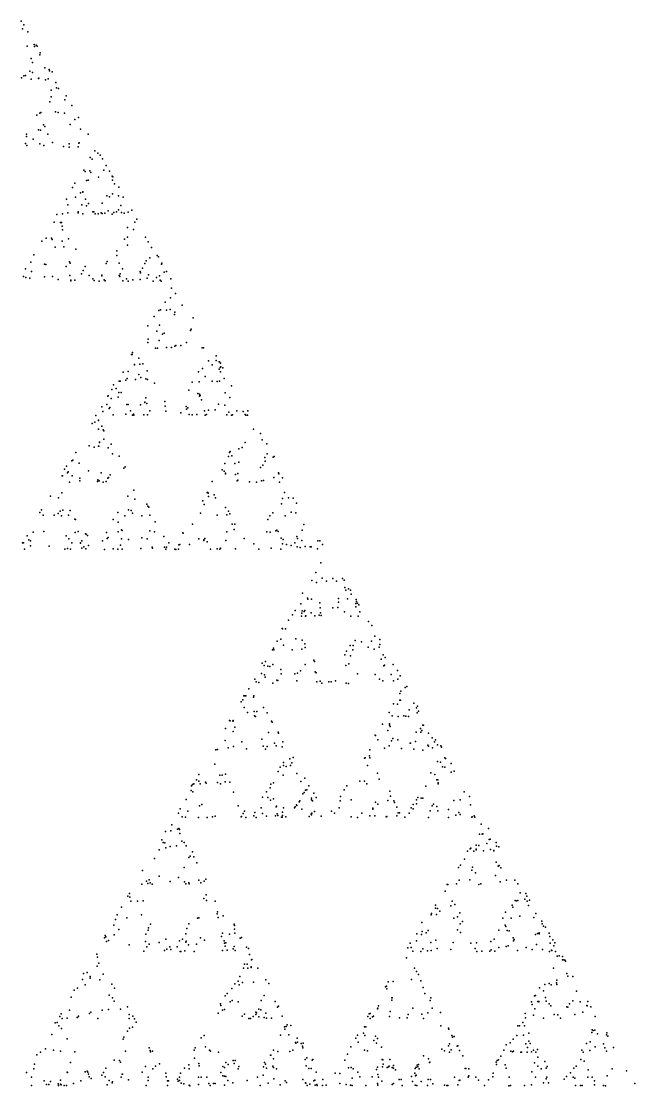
# Model space of a CAD drawing. Header units: millimetres. Extents: x -0.87 to 0.87, y -0.5 to 1.
# Drawn here: x -0.3242 to -0.2169, y -0.125 to 0.061 of the extents above; entities that cross this region are included whole.
import ezdxf

# ---------------------------------------------------------------- set-up
doc = ezdxf.new("R2010")
doc.units = ezdxf.units.MM
doc.header["$PDSIZE"] = 1

msp = doc.modelspace()

# ---------------------------------------------------------------- linework, layer by layer
for p in [(-0.32425, 0.06104), (-0.32403, 0.05974), (-0.32383, 0.06042), (-0.32309, 0.05921), (-0.32324, 0.05669), (-0.32202, 0.05697), (-0.32194, 0.05664), (-0.32165, 0.05688), (-0.32145, 0.0567), (-0.32252, 0.05456), (-0.32102, 0.05519), (-0.32095, 0.05554), (-0.32277, 0.05234), (-0.3223, 0.05384), (-0.3201, 0.05293), (-0.31939, 0.05264), (-0.31934, 0.05237), (-0.31883, 0.05223), (-0.3242, 0.05115), (-0.32382, 0.05153), (-0.32353, 0.05157), (-0.32251, 0.05091), (-0.3223, 0.05209), (-0.32121, 0.05103), (-0.32116, 0.05111), (-0.32001, 0.05079), (-0.31954, 0.05097), (-0.31823, 0.05033), (-0.31901, 0.049), (-0.31806, 0.04942), (-0.31776, 0.04932), (-0.31928, 0.04696), (-0.31903, 0.04786), (-0.3166, 0.04734), (-0.31639, 0.04799), (-0.32103, 0.04497), (-0.32083, 0.04511), (-0.31825, 0.04521), (-0.31779, 0.04511), (-0.31669, 0.04498), (-0.31543, 0.04632), (-0.32154, 0.04463), (-0.32038, 0.04292), (-0.31568, 0.04302), (-0.31488, 0.04387), (-0.31422, 0.04422), (-0.32336, 0.0413), (-0.32125, 0.04209), (-0.32087, 0.04199), (-0.32012, 0.04264), (-0.31962, 0.04132), (-0.31388, 0.04219), (-0.31257, 0.04131), (-0.32353, 0.03971), (-0.32331, 0.0409), (-0.32329, 0.03936), (-0.32219, 0.04046), (-0.32103, 0.03965), (-0.32028, 0.03936), (-0.31876, 0.03983), (-0.31688, 0.03914), (-0.31587, 0.03962), (-0.31432, 0.03909), (-0.31419, 0.03977), (-0.31414, 0.0398), (-0.31585, 0.03907), (-0.31217, 0.03723), (-0.31139, 0.0384), (-0.31084, 0.03799), (-0.31042, 0.03766), (-0.31182, 0.03693), (-0.31006, 0.03701), (-0.3094, 0.03581), (-0.31332, 0.03504), (-0.31306, 0.03478), (-0.31223, 0.0349), (-0.31206, 0.0346), (-0.31073, 0.03378), (-0.3098, 0.03503), (-0.30884, 0.03487), (-0.30836, 0.03396), (-0.30822, 0.03383), (-0.3153, 0.032), (-0.31487, 0.03275), (-0.31281, 0.0332), (-0.31256, 0.0333), (-0.30831, 0.03327), (-0.30796, 0.03266), (-0.30793, 0.03261), (-0.3072, 0.03206), (-0.31635, 0.02997), (-0.31475, 0.03029), (-0.3139, 0.03106), (-0.31348, 0.03121), (-0.31346, 0.03119), (-0.31301, 0.02994), (-0.30928, 0.03053), (-0.30879, 0.03037), (-0.30831, 0.03087), (-0.30722, 0.03056), (-0.30645, 0.03028), (-0.31613, 0.02899), (-0.31365, 0.02898), (-0.31284, 0.02881), (-0.31246, 0.0292), (-0.31011, 0.02927), (-0.30906, 0.02794), (-0.30724, 0.02809), (-0.30686, 0.02882), (-0.30488, 0.02803), (-0.31801, 0.02727), (-0.31701, 0.02738), (-0.31611, 0.02756), (-0.31432, 0.02776), (-0.31431, 0.02754), (-0.31346, 0.02737), (-0.31173, 0.02776), (-0.31156, 0.02773), (-0.3113, 0.02739), (-0.31077, 0.02741), (-0.31027, 0.02754), (-0.31011, 0.02744), (-0.30965, 0.02751), (-0.30834, 0.02736), (-0.30803, 0.02765), (-0.3076, 0.02773), (-0.30674, 0.02761), (-0.30627, 0.02748), (-0.30553, 0.02766), (-0.30401, 0.02644), (-0.31849, 0.02594), (-0.31737, 0.02588), (-0.31722, 0.02589), (-0.31708, 0.02526), (-0.31704, 0.02459), (-0.30567, 0.02501), (-0.30459, 0.02464), (-0.3044, 0.02594), (-0.32067, 0.02261), (-0.31988, 0.02314), (-0.31894, 0.02312), (-0.31886, 0.02291), (-0.31711, 0.02261), (-0.31601, 0.02304), (-0.30618, 0.02299), (-0.30564, 0.02333), (-0.30254, 0.02334), (-0.30207, 0.02247), (-0.3183, 0.02158), (-0.31681, 0.02161), (-0.3147, 0.02123), (-0.30754, 0.02091), (-0.30567, 0.02192), (-0.30148, 0.02151), (-0.3226, 0.01892), (-0.32204, 0.02021), (-0.31582, 0.01899), (-0.31569, 0.01874), (-0.30941, 0.0187), (-0.30922, 0.01906), (-0.30751, 0.02011), (-0.30712, 0.01874), (-0.30266, 0.01873), (-0.30239, 0.01915), (-0.30175, 0.01968), (-0.30048, 0.02009), (-0.30022, 0.01985), (-0.29974, 0.01862), (-0.29968, 0.01876), (-0.32351, 0.01777), (-0.32246, 0.01731), (-0.32019, 0.0186), (-0.31994, 0.01856), (-0.31642, 0.01819), (-0.31373, 0.01691), (-0.31342, 0.01751), (-0.31306, 0.01821), (-0.30696, 0.01691), (-0.30655, 0.01778), (-0.30347, 0.01732), (-0.30342, 0.01709), (-0.30305, 0.01789), (-0.29924, 0.01719), (-0.29884, 0.0173), (-0.32387, 0.01641), (-0.32345, 0.01624), (-0.32277, 0.01614), (-0.32018, 0.01636), (-0.31878, 0.01641), (-0.31781, 0.01592), (-0.31574, 0.01659), (-0.31559, 0.01567), (-0.31557, 0.01577), (-0.31489, 0.01582), (-0.31235, 0.01661), (-0.31174, 0.01601), (-0.31152, 0.01575), (-0.31063, 0.01563), (-0.31016, 0.01669), (-0.31013, 0.01655), (-0.30972, 0.01586), (-0.30958, 0.0157), (-0.30715, 0.01661), (-0.30703, 0.01641), (-0.30651, 0.01568), (-0.30582, 0.01601), (-0.30556, 0.01565), (-0.30475, 0.01585), (-0.30343, 0.01593), (-0.30225, 0.01615), (-0.30197, 0.01672), (-0.3012, 0.01563), (-0.30061, 0.01625), (-0.30009, 0.01655), (-0.29995, 0.01581), (-0.2998, 0.01564), (-0.29811, 0.01601), (-0.29797, 0.01442), (-0.29725, 0.01347), (-0.29907, 0.01197), (-0.29814, 0.01272), (-0.29613, 0.01144), (-0.30099, 0.00943), (-0.30016, 0.01052), (-0.29988, 0.0106), (-0.29883, 0.01053), (-0.29821, 0.01065), (-0.29744, 0.00981), (-0.2974, 0.01023), (-0.30209, 0.00783), (-0.30005, 0.00793), (-0.29419, 0.00922), (-0.30052, 0.00688), (-0.29954, 0.00633), (-0.29923, 0.00652), (-0.29462, 0.00702), (-0.29455, 0.00724), (-0.30209, 0.0049), (-0.30208, 0.00547), (-0.30079, 0.00391), (-0.30041, 0.00392), (-0.30015, 0.00523), (-0.29887, 0.004), (-0.29798, 0.004), (-0.29736, 0.00428), (-0.29721, 0.00438), (-0.29635, 0.0044), (-0.29536, 0.00492), (-0.2926, 0.00395), (-0.29237, 0.00395), (-0.30497, 0.00282), (-0.30486, 0.00282), (-0.30479, 0.00317), (-0.30369, 0.00217), (-0.29018, 0.00259), (-0.30442, 0.00103), (-0.30442, 0.00098), (-0.3035, 0.00113), (-0.303, 0.00116), (-0.29257, 0.00033), (-0.29148, 0.00172), (-0.29084, 0.00098), (-0.29016, 0.00175), (-0.28965, 0.00026), (-0.28962, 0.00154), (-0.28957, 0.00154), (-0.28947, 0.00055), (-0.28941, 0.00127), (-0.28936, 0.00063), (-0.28901, 0.00045), (-0.30711, -0.00186), (-0.30645, -0.0003), (-0.30597, -0.00166), (-0.30572, -0.00139), (-0.30554, -0.00019), (-0.30424, -0.00156), (-0.3037, -0.00072), (-0.30334, -0.00122), (-0.30247, -0.00144), (-0.30223, -0.00003), (-0.30219, -0.00154), (-0.29325, -0.00021), (-0.2921, -0.00105), (-0.28939, -0.00022), (-0.28873, -0.00137), (-0.30838, -0.00332), (-0.30813, -0.00247), (-0.30767, -0.00314), (-0.30695, -0.00187), (-0.30096, -0.00221), (-0.29492, -0.00341), (-0.29437, -0.00205), (-0.29314, -0.00195), (-0.29085, -0.00186), (-0.28999, -0.00194), (-0.2896, -0.00188), (-0.2875, -0.00268), (-0.30909, -0.00447), (-0.30906, -0.00443), (-0.30853, -0.00488), (-0.30728, -0.00464), (-0.3072, -0.00386), (-0.30676, -0.00385), (-0.30265, -0.0055), (-0.30248, -0.00479), (-0.29914, -0.00542), (-0.29337, -0.00401), (-0.2931, -0.00414), (-0.2931, -0.00445), (-0.29299, -0.00425), (-0.29296, -0.00439), (-0.29275, -0.00512), (-0.28857, -0.00391), (-0.28778, -0.00469), (-0.31013, -0.00634), (-0.30999, -0.00715), (-0.30929, -0.00592), (-0.30885, -0.00664), (-0.30876, -0.00648), (-0.30579, -0.00591), (-0.30555, -0.00593), (-0.30513, -0.00703), (-0.30339, -0.00597), (-0.30262, -0.0056), (-0.30229, -0.00574), (-0.30178, -0.00706), (-0.29905, -0.00625), (-0.29896, -0.00709), (-0.29636, -0.00739), (-0.2954, -0.00631), (-0.29534, -0.00678), (-0.2951, -0.00653), (-0.29217, -0.00703), (-0.29148, -0.0069), (-0.29033, -0.00687), (-0.28977, -0.00588), (-0.28865, -0.00606), (-0.28793, -0.00726), (-0.28656, -0.00702), (-0.28542, -0.00717), (-0.28462, -0.00703), (-0.31184, -0.00924), (-0.31141, -0.009), (-0.3112, -0.00786), (-0.31075, -0.00865), (-0.31072, -0.00872), (-0.30819, -0.00777), (-0.30597, -0.0076), (-0.30478, -0.00781), (-0.3046, -0.0076), (-0.30453, -0.0078), (-0.30282, -0.00776), (-0.30218, -0.00776), (-0.29486, -0.00767), (-0.29437, -0.00774), (-0.29354, -0.0077), (-0.29207, -0.0078), (-0.29187, -0.00769), (-0.2883, -0.00772), (-0.28748, -0.00781), (-0.28729, -0.00774), (-0.2851, -0.00771), (-0.28498, -0.00778), (-0.28467, -0.00781), (-0.31072, -0.01023), (-0.31014, -0.00973), (-0.30993, -0.01034), (-0.30982, -0.01051), (-0.28365, -0.01027), (-0.2824, -0.01098), (-0.31055, -0.0125), (-0.31055, -0.01257), (-0.30979, -0.01201), (-0.30854, -0.01289), (-0.28509, -0.01257), (-0.28212, -0.01211), (-0.2813, -0.01279), (-0.3147, -0.01431), (-0.31237, -0.01316), (-0.31149, -0.01341), (-0.31073, -0.01321), (-0.31071, -0.0132), (-0.30902, -0.01352), (-0.30831, -0.01453), (-0.28783, -0.01435), (-0.28771, -0.01415), (-0.2862, -0.01367), (-0.28562, -0.01346), (-0.28123, -0.01454), (-0.31635, -0.0167), (-0.31542, -0.01581), (-0.31521, -0.01564), (-0.31414, -0.01619), (-0.30712, -0.01495), (-0.28864, -0.01623), (-0.28802, -0.01505), (-0.28741, -0.01492), (-0.28691, -0.01625), (-0.28622, -0.016), (-0.282, -0.01653), (-0.28164, -0.01521), (-0.2816, -0.01582), (-0.28016, -0.01514), (-0.28002, -0.01501), (-0.31709, -0.01838), (-0.31706, -0.01841), (-0.31667, -0.01724), (-0.31619, -0.01788), (-0.31602, -0.01768), (-0.31535, -0.01843), (-0.31248, -0.01751), (-0.31026, -0.01788), (-0.30869, -0.01825), (-0.30633, -0.01709), (-0.30606, -0.01681), (-0.2891, -0.01733), (-0.28873, -0.01758), (-0.28853, -0.01795), (-0.28852, -0.01803), (-0.28676, -0.01818), (-0.28636, -0.01802), (-0.28242, -0.01697), (-0.27928, -0.01785), (-0.27918, -0.01806), (-0.31581, -0.01951), (-0.314, -0.01879), (-0.31398, -0.01925), (-0.31093, -0.01941), (-0.31086, -0.01909), (-0.31065, -0.01928), (-0.3099, -0.01952), (-0.3094, -0.01941), (-0.30911, -0.01883), (-0.30898, -0.0187), (-0.29085, -0.0194), (-0.28646, -0.01925), (-0.28635, -0.01914), (-0.28431, -0.01943), (-0.28309, -0.0195), (-0.28223, -0.0193), (-0.28187, -0.01923), (-0.28009, -0.01869), (-0.2791, -0.01953), (-0.27853, -0.01876), (-0.31914, -0.02194), (-0.31775, -0.02222), (-0.31713, -0.02135), (-0.30562, -0.02193), (-0.30455, -0.0209), (-0.29171, -0.0213), (-0.2916, -0.02133), (-0.29158, -0.02143), (-0.29152, -0.02202), (-0.29048, -0.0217), (-0.29026, -0.02227), (-0.27822, -0.02132), (-0.27753, -0.02224), (-0.27667, -0.0223), (-0.30438, -0.02246), (-0.30226, -0.02337), (-0.3021, -0.02372), (-0.30194, -0.0239), (-0.29246, -0.02278), (-0.29228, -0.02342), (-0.28852, -0.02393), (-0.27871, -0.0233), (-0.27855, -0.02237), (-0.27612, -0.02319), (-0.32099, -0.02483), (-0.32072, -0.02436), (-0.32041, -0.02529), (-0.31849, -0.02528), (-0.31777, -0.025), (-0.31746, -0.02456), (-0.31724, -0.02538), (-0.31699, -0.02439), (-0.31601, -0.02526), (-0.31568, -0.02447), (-0.3149, -0.02599), (-0.31476, -0.02602), (-0.30818, -0.02603), (-0.30734, -0.02484), (-0.30614, -0.02538), (-0.30551, -0.02433), (-0.30502, -0.02447), (-0.30482, -0.02495), (-0.30316, -0.02538), (-0.30178, -0.0253), (-0.29292, -0.02493), (-0.28996, -0.02526), (-0.28829, -0.02523), (-0.28802, -0.02459), (-0.28777, -0.02502), (-0.28114, -0.02601), (-0.28074, -0.02539), (-0.28023, -0.02489), (-0.27806, -0.02537), (-0.27702, -0.02473), (-0.27624, -0.02486), (-0.30731, -0.02649), (-0.30671, -0.02782), (-0.30085, -0.02645), (-0.2943, -0.02683), (-0.28733, -0.02685), (-0.28702, -0.02778), (-0.28687, -0.02685), (-0.27511, -0.0279), (-0.27482, -0.02693), (-0.3232, -0.02887), (-0.32292, -0.0296), (-0.32262, -0.02975), (-0.32217, -0.02827), (-0.32031, -0.02814), (-0.31641, -0.02891), (-0.31591, -0.02941), (-0.31485, -0.02829), (-0.31428, -0.02816), (-0.31363, -0.02976), (-0.31302, -0.02852), (-0.31287, -0.02862), (-0.31265, -0.02882), (-0.30936, -0.02832), (-0.30924, -0.02938), (-0.30904, -0.0292), (-0.30728, -0.02822), (-0.3067, -0.02939), (-0.30659, -0.02793), (-0.30551, -0.02951), (-0.30315, -0.02922), (-0.30225, -0.02942), (-0.30175, -0.02803), (-0.30094, -0.02822), (-0.29933, -0.029), (-0.296, -0.02834), (-0.29593, -0.02845), (-0.29321, -0.02942), (-0.29232, -0.0296), (-0.29232, -0.02968), (-0.29214, -0.02937), (-0.28845, -0.02968), (-0.28827, -0.02818), (-0.28525, -0.02937), (-0.28128, -0.02822), (-0.28071, -0.02827), (-0.2797, -0.02801), (-0.27954, -0.02792), (-0.27929, -0.02813), (-0.27877, -0.02932), (-0.27843, -0.02956), (-0.27604, -0.02903), (-0.27594, -0.02938), (-0.2752, -0.02969), (-0.27203, -0.02974), (-0.32405, -0.03011), (-0.32388, -0.0301), (-0.32366, -0.03124), (-0.32262, -0.02978), (-0.32262, -0.03066), (-0.31937, -0.03071), (-0.31665, -0.03122), (-0.31618, -0.03109), (-0.31562, -0.0312), (-0.31539, -0.03013), (-0.31391, -0.03014), (-0.31389, -0.03015), (-0.31364, -0.03107), (-0.31331, -0.03083), (-0.31298, -0.03116), (-0.31251, -0.03059), (-0.31005, -0.02978), (-0.30968, -0.03125), (-0.30818, -0.03115), (-0.30737, -0.0312), (-0.30691, -0.0305), (-0.30661, -0.03124), (-0.30332, -0.03111), (-0.30138, -0.03085), (-0.30132, -0.03103), (-0.29919, -0.0309), (-0.29899, -0.0312), (-0.29883, -0.03088), (-0.29845, -0.03013), (-0.29736, -0.03122), (-0.29724, -0.03125), (-0.29673, -0.03123), (-0.2967, -0.03044), (-0.29649, -0.03041), (-0.29483, -0.03041), (-0.29174, -0.02995), (-0.29116, -0.03124), (-0.28997, -0.03115), (-0.28953, -0.03122), (-0.28938, -0.03106), (-0.28678, -0.03114), (-0.28356, -0.03029), (-0.28272, -0.03124), (-0.28056, -0.03105), (-0.27887, -0.03123), (-0.27853, -0.03031), (-0.27787, -0.03043), (-0.27701, -0.0306), (-0.27637, -0.03013), (-0.276, -0.03079), (-0.27548, -0.03091), (-0.27456, -0.03074), (-0.27374, -0.03082), (-0.27352, -0.03084), (-0.27242, -0.03115), (-0.27236, -0.02977), (-0.27156, -0.03038), (-0.27273, -0.03527), (-0.27187, -0.0336), (-0.27341, -0.03669), (-0.27258, -0.03706), (-0.27164, -0.03631), (-0.27085, -0.03683), (-0.26972, -0.03636), (-0.2691, -0.03684), (-0.26807, -0.03637), (-0.26779, -0.03664), (-0.27505, -0.03891), (-0.26764, -0.0379), (-0.26749, -0.03839), (-0.26701, -0.03817), (-0.26665, -0.03836), (-0.27536, -0.04077), (-0.27417, -0.03977), (-0.27411, -0.03994), (-0.27346, -0.03995), (-0.27202, -0.04062), (-0.26875, -0.03983), (-0.26873, -0.04049), (-0.26718, -0.03992), (-0.26657, -0.03911), (-0.26572, -0.0407), (-0.26569, -0.04), (-0.2656, -0.04035), (-0.26543, -0.04067), (-0.27681, -0.04269), (-0.27631, -0.04196), (-0.2752, -0.04239), (-0.27512, -0.04197), (-0.27479, -0.04213), (-0.27467, -0.04195), (-0.27356, -0.04236), (-0.27214, -0.04278), (-0.27195, -0.0415), (-0.27189, -0.04233), (-0.26974, -0.04146), (-0.26887, -0.04144), (-0.26772, -0.04219), (-0.2657, -0.0413), (-0.26518, -0.04094), (-0.265, -0.0422), (-0.27749, -0.04361), (-0.27524, -0.04296), (-0.27453, -0.04296), (-0.27449, -0.04289), (-0.27291, -0.04288), (-0.27181, -0.0428), (-0.26659, -0.04293), (-0.26531, -0.04291), (-0.26353, -0.04388), (-0.26295, -0.04455), (-0.27862, -0.04509), (-0.27858, -0.04514), (-0.27802, -0.04516), (-0.2624, -0.04643), (-0.27946, -0.04729), (-0.27884, -0.04694), (-0.2784, -0.04802), (-0.2762, -0.04688), (-0.27513, -0.0471), (-0.27466, -0.04775), (-0.26669, -0.04807), (-0.26621, -0.04808), (-0.26586, -0.04721), (-0.26473, -0.04739), (-0.26358, -0.04833), (-0.26298, -0.04731), (-0.26164, -0.04837), (-0.26155, -0.047), (-0.26155, -0.0479), (-0.2803, -0.04883), (-0.28015, -0.04855), (-0.28009, -0.04883), (-0.27686, -0.04882), (-0.2752, -0.04872), (-0.27459, -0.0484), (-0.26764, -0.0497), (-0.26733, -0.04906), (-0.26666, -0.04985), (-0.26627, -0.04879), (-0.26253, -0.04872), (-0.26094, -0.04969), (-0.26057, -0.05016), (-0.28211, -0.05116), (-0.28177, -0.05157), (-0.28152, -0.05086), (-0.28109, -0.05166), (-0.28074, -0.05174), (-0.28026, -0.05137), (-0.27456, -0.05139), (-0.27309, -0.05062), (-0.27295, -0.05084), (-0.26748, -0.05155), (-0.26697, -0.05129), (-0.2613, -0.05047), (-0.26084, -0.05164), (-0.26073, -0.05147), (-0.25917, -0.05139), (-0.28339, -0.05392), (-0.28222, -0.05293), (-0.28171, -0.0532), (-0.28157, -0.05359), (-0.27884, -0.05228), (-0.2788, -0.05303), (-0.27637, -0.05303), (-0.2759, -0.0529), (-0.27543, -0.05249), (-0.27282, -0.05264), (-0.27268, -0.05281), (-0.26544, -0.05302), (-0.26232, -0.05315), (-0.26157, -0.05393), (-0.25952, -0.05311), (-0.25846, -0.0524), (-0.25798, -0.05335), (-0.28446, -0.05564), (-0.28315, -0.05443), (-0.28272, -0.0545), (-0.28023, -0.05465), (-0.27952, -0.05413), (-0.27939, -0.05419), (-0.27605, -0.05423), (-0.27255, -0.05439), (-0.27195, -0.05428), (-0.27165, -0.05466), (-0.27046, -0.05441), (-0.27005, -0.05443), (-0.26927, -0.05423), (-0.26741, -0.05462), (-0.26702, -0.05468), (-0.26103, -0.05421), (-0.25912, -0.05421), (-0.25837, -0.05396), (-0.25712, -0.05542), (-0.25682, -0.05522), (-0.28549, -0.05754), (-0.28529, -0.05684), (-0.28513, -0.05687), (-0.28495, -0.05687), (-0.28365, -0.05711), (-0.28355, -0.05688), (-0.25802, -0.05759), (-0.258, -0.05647), (-0.25794, -0.05762), (-0.25785, -0.05606), (-0.28577, -0.05788), (-0.28524, -0.05888), (-0.28188, -0.05889), (-0.25914, -0.05825), (-0.25844, -0.05829), (-0.25639, -0.05932), (-0.25559, -0.05813), (-0.25514, -0.05898), (-0.25494, -0.05865), (-0.25479, -0.05953), (-0.28782, -0.06119), (-0.28769, -0.06123), (-0.28726, -0.06123), (-0.2872, -0.06118), (-0.28719, -0.06128), (-0.28465, -0.05975), (-0.2835, -0.05959), (-0.28344, -0.06034), (-0.28328, -0.06049), (-0.28306, -0.05958), (-0.28124, -0.05981), (-0.28046, -0.06128), (-0.25991, -0.05974), (-0.25936, -0.06035), (-0.25832, -0.06047), (-0.2573, -0.06035), (-0.25698, -0.0604), (-0.25654, -0.06049), (-0.25498, -0.05983), (-0.28853, -0.06256), (-0.28719, -0.06311), (-0.28687, -0.06236), (-0.28034, -0.06144), (-0.27934, -0.06323), (-0.26108, -0.06182), (-0.26015, -0.06289), (-0.25983, -0.06173), (-0.25983, -0.062), (-0.25974, -0.06224), (-0.25515, -0.0632), (-0.2544, -0.06255), (-0.25433, -0.0632), (-0.25416, -0.06292), (-0.25398, -0.06201), (-0.2539, -0.06198), (-0.28856, -0.06466), (-0.28566, -0.06491), (-0.28214, -0.06442), (-0.28103, -0.06327), (-0.27995, -0.0651), (-0.27923, -0.06337), (-0.27849, -0.06491), (-0.26232, -0.06374), (-0.26231, -0.06379), (-0.2619, -0.06456), (-0.25951, -0.06473), (-0.25928, -0.06434), (-0.25835, -0.06457), (-0.25526, -0.06484), (-0.253, -0.06338), (-0.25238, -0.0642), (-0.25196, -0.06488), (-0.25178, -0.06453), (-0.2902, -0.06627), (-0.28994, -0.06622), (-0.28804, -0.06595), (-0.28711, -0.06574), (-0.28484, -0.06613), (-0.28193, -0.06566), (-0.2815, -0.06619), (-0.28123, -0.06573), (-0.27967, -0.06559), (-0.27861, -0.06578), (-0.26329, -0.06631), (-0.26071, -0.06603), (-0.25991, -0.06562), (-0.25771, -0.06604), (-0.25621, -0.06512), (-0.25616, -0.06515), (-0.25559, -0.0662), (-0.25402, -0.06637), (-0.25312, -0.06549), (-0.25301, -0.06566), (-0.25232, -0.06594), (-0.25145, -0.06541), (-0.25085, -0.06557), (-0.25072, -0.06581), (-0.2904, -0.06879), (-0.2784, -0.06852), (-0.27726, -0.06787), (-0.27693, -0.06854), (-0.2767, -0.06763), (-0.2642, -0.06773), (-0.26412, -0.06767), (-0.26334, -0.06736), (-0.26326, -0.06768), (-0.25142, -0.06832), (-0.25089, -0.06846), (-0.25015, -0.06769), (-0.25004, -0.06778), (-0.24904, -0.06869), (-0.29316, -0.07061), (-0.28854, -0.07055), (-0.27932, -0.07007), (-0.27897, -0.06932), (-0.2784, -0.06906), (-0.27794, -0.06918), (-0.27717, -0.06901), (-0.27605, -0.07041), (-0.26368, -0.06906), (-0.26193, -0.07038), (-0.25258, -0.07031), (-0.25192, -0.07062), (-0.25058, -0.06928), (-0.25016, -0.06931), (-0.24903, -0.07021), (-0.2485, -0.07002), (-0.29431, -0.07235), (-0.29408, -0.07226), (-0.29359, -0.07153), (-0.29317, -0.07178), (-0.29298, -0.07222), (-0.29202, -0.07196), (-0.29188, -0.07212), (-0.28991, -0.07202), (-0.28951, -0.07071), (-0.28942, -0.07226), (-0.2891, -0.07071), (-0.28861, -0.07189), (-0.28774, -0.07196), (-0.2806, -0.07227), (-0.28012, -0.07204), (-0.27843, -0.07075), (-0.27536, -0.0718), (-0.27466, -0.07125), (-0.26505, -0.07175), (-0.26422, -0.07177), (-0.26378, -0.07226), (-0.26163, -0.07144), (-0.25154, -0.07153), (-0.25136, -0.07151), (-0.25134, -0.07208), (-0.25133, -0.07221), (-0.29454, -0.07342), (-0.29446, -0.07256), (-0.29425, -0.07364), (-0.28714, -0.07371), (-0.28137, -0.07366), (-0.28071, -0.07291), (-0.275, -0.07398), (-0.27479, -0.07373), (-0.27451, -0.07332), (-0.27428, -0.07328), (-0.27393, -0.07261), (-0.2731, -0.07387), (-0.26777, -0.07326), (-0.26732, -0.07261), (-0.25977, -0.0735), (-0.25967, -0.07442), (-0.2535, -0.07267), (-0.2468, -0.07363), (-0.29539, -0.07498), (-0.29307, -0.07608), (-0.29268, -0.07584), (-0.29266, -0.07587), (-0.28631, -0.07608), (-0.28208, -0.07459), (-0.28112, -0.07465), (-0.28068, -0.0751), (-0.28014, -0.07485), (-0.27968, -0.07623), (-0.27961, -0.07615), (-0.27631, -0.07623), (-0.27611, -0.0759), (-0.27607, -0.07604), (-0.27566, -0.07538), (-0.2755, -0.07518), (-0.2735, -0.07473), (-0.27346, -0.07506), (-0.27329, -0.07519), (-0.27267, -0.07464), (-0.26846, -0.07519), (-0.26838, -0.07446), (-0.26655, -0.07501), (-0.26227, -0.07542), (-0.26186, -0.07579), (-0.26014, -0.07515), (-0.25905, -0.07519), (-0.25895, -0.07551), (-0.25569, -0.07586), (-0.25511, -0.07574), (-0.25509, -0.07506), (-0.2549, -0.07461), (-0.25431, -0.07477), (-0.25398, -0.07474), (-0.25236, -0.0761), (-0.25211, -0.0758), (-0.25154, -0.07622), (-0.24861, -0.07516), (-0.24747, -0.07506), (-0.24582, -0.07446), (-0.24569, -0.07593), (-0.29674, -0.07739), (-0.29648, -0.07661), (-0.29609, -0.078), (-0.29552, -0.07807), (-0.29514, -0.07703), (-0.29324, -0.07812), (-0.29174, -0.07812), (-0.29081, -0.07801), (-0.29033, -0.07789), (-0.28576, -0.07798), (-0.28575, -0.07796), (-0.28545, -0.07743), (-0.28518, -0.07701), (-0.28499, -0.07812), (-0.28354, -0.07784), (-0.28342, -0.07722), (-0.28318, -0.0781), (-0.2823, -0.07646), (-0.28204, -0.07743), (-0.28138, -0.07788), (-0.27976, -0.07785), (-0.27946, -0.0775), (-0.27936, -0.07775), (-0.2787, -0.07808), (-0.2786, -0.07806), (-0.27858, -0.07776), (-0.27853, -0.07718), (-0.27837, -0.07645), (-0.27796, -0.07803), (-0.27643, -0.07645), (-0.27516, -0.07665), (-0.2739, -0.07796), (-0.27354, -0.07753), (-0.27347, -0.07767), (-0.27342, -0.07737), (-0.27295, -0.07706), (-0.27176, -0.07788), (-0.26997, -0.07703), (-0.26945, -0.07739), (-0.26864, -0.07646), (-0.26654, -0.078), (-0.26545, -0.07812), (-0.26465, -0.07737), (-0.26326, -0.07785), (-0.26278, -0.07666), (-0.26276, -0.07647), (-0.26242, -0.07784), (-0.26039, -0.07798), (-0.26031, -0.07794), (-0.25857, -0.07629), (-0.25853, -0.07785), (-0.2583, -0.0773), (-0.25807, -0.07729), (-0.25714, -0.07807), (-0.25639, -0.07736), (-0.25603, -0.07645), (-0.2557, -0.07662), (-0.253, -0.0781), (-0.25273, -0.07697), (-0.2527, -0.07697), (-0.25136, -0.07697), (-0.24953, -0.07673), (-0.2495, -0.07811), (-0.24826, -0.07773), (-0.24771, -0.07724), (-0.24746, -0.07758), (-0.24542, -0.07804), (-0.2454, -0.07802), (-0.24504, -0.07784), (-0.24491, -0.07806), (-0.2979, -0.0794), (-0.24381, -0.07927), (-0.29902, -0.08059), (-0.29808, -0.08044), (-0.29694, -0.08018), (-0.29669, -0.08006), (-0.29658, -0.08021), (-0.29652, -0.08094), (-0.24408, -0.08105), (-0.24364, -0.08105), (-0.24348, -0.08096), (-0.24253, -0.08004), (-0.29968, -0.08202), (-0.29943, -0.08247), (-0.29911, -0.08252), (-0.29895, -0.08342), (-0.29818, -0.0832), (-0.2971, -0.08307), (-0.29617, -0.08228), (-0.29576, -0.08247), (-0.29543, -0.08305), (-0.24572, -0.0836), (-0.24558, -0.08346), (-0.24467, -0.08296), (-0.24465, -0.08366), (-0.24418, -0.08303), (-0.24279, -0.08268), (-0.24239, -0.08199), (-0.24224, -0.08191), (-0.24214, -0.08371), (-0.24116, -0.08251), (-0.24113, -0.08316), (-0.24073, -0.08324), (-0.30093, -0.08527), (-0.3001, -0.08376), (-0.29494, -0.08512), (-0.29471, -0.08486), (-0.2943, -0.08414), (-0.29406, -0.08501), (-0.24672, -0.08542), (-0.24617, -0.08398), (-0.24507, -0.08398), (-0.24469, -0.08378), (-0.24339, -0.08397), (-0.24159, -0.08395), (-0.24158, -0.08389), (-0.30303, -0.08737), (-0.29576, -0.08686), (-0.29356, -0.08606), (-0.24777, -0.08687), (-0.24743, -0.08646), (-0.24546, -0.08731), (-0.24532, -0.08681), (-0.24119, -0.08595), (-0.24081, -0.08663), (-0.24067, -0.0865), (-0.24038, -0.0869), (-0.30233, -0.08927), (-0.30186, -0.08903), (-0.30015, -0.08838), (-0.29675, -0.08861), (-0.29319, -0.08906), (-0.29224, -0.08923), (-0.29194, -0.08888), (-0.24765, -0.0891), (-0.24581, -0.08901), (-0.2448, -0.08778), (-0.24131, -0.08828), (-0.23936, -0.0891), (-0.23792, -0.08906), (-0.30315, -0.08977), (-0.3021, -0.08965), (-0.30173, -0.08953), (-0.30133, -0.08977), (-0.29823, -0.08933), (-0.29567, -0.08938), (-0.29549, -0.08971), (-0.29491, -0.08955), (-0.29487, -0.08971), (-0.29286, -0.08952), (-0.25012, -0.09097), (-0.24977, -0.08981), (-0.24963, -0.08982), (-0.24813, -0.08972), (-0.2442, -0.08983), (-0.24387, -0.08969), (-0.24046, -0.08938), (-0.23736, -0.08971), (-0.3056, -0.09185), (-0.30533, -0.0914), (-0.30525, -0.09203), (-0.3051, -0.09276), (-0.30389, -0.09272), (-0.30291, -0.09266), (-0.2923, -0.09225), (-0.29191, -0.09164), (-0.29187, -0.09263), (-0.29036, -0.09277), (-0.24885, -0.09277), (-0.23786, -0.09265), (-0.2377, -0.0927), (-0.23736, -0.09265), (-0.23698, -0.09126), (-0.23619, -0.09238), (-0.23597, -0.09138), (-0.23582, -0.09186), (-0.23577, -0.09274), (-0.23534, -0.09259), (-0.30669, -0.09377), (-0.28995, -0.09459), (-0.25177, -0.09398), (-0.25176, -0.09346), (-0.25143, -0.09404), (-0.25102, -0.09452), (-0.2491, -0.09357), (-0.24838, -0.09332), (-0.24752, -0.09478), (-0.23954, -0.09464), (-0.23835, -0.09346), (-0.23824, -0.0938), (-0.23554, -0.09352), (-0.30775, -0.09592), (-0.30747, -0.09511), (-0.30577, -0.09564), (-0.30323, -0.09513), (-0.29491, -0.09673), (-0.2934, -0.09569), (-0.29318, -0.09566), (-0.28997, -0.09496), (-0.2898, -0.09559), (-0.28894, -0.09531), (-0.25416, -0.09647), (-0.25255, -0.09515), (-0.25249, -0.09492), (-0.25162, -0.09505), (-0.24857, -0.0957), (-0.24794, -0.09549), (-0.24749, -0.09669), (-0.24705, -0.0963), (-0.24, -0.0957), (-0.23856, -0.09569), (-0.23703, -0.09537), (-0.23461, -0.09558), (-0.23422, -0.09489), (-0.23317, -0.09623), (-0.23315, -0.09671), (-0.30803, -0.09695), (-0.30798, -0.0986), (-0.30716, -0.09767), (-0.30246, -0.09853), (-0.30207, -0.09781), (-0.30198, -0.09743), (-0.30165, -0.09679), (-0.29546, -0.09844), (-0.29527, -0.09753), (-0.28902, -0.09835), (-0.28783, -0.09854), (-0.28699, -0.09677), (-0.28695, -0.09761), (-0.28694, -0.09698), (-0.28687, -0.09834), (-0.25508, -0.09847), (-0.25421, -0.09856), (-0.25413, -0.09807), (-0.25345, -0.09826), (-0.25306, -0.09786), (-0.24792, -0.09775), (-0.24742, -0.09821), (-0.24073, -0.09781), (-0.23959, -0.09692), (-0.2395, -0.09717), (-0.23928, -0.09785), (-0.23892, -0.09794), (-0.23432, -0.09856), (-0.23397, -0.09841), (-0.23365, -0.09844), (-0.23364, -0.09828), (-0.23291, -0.09714), (-0.23253, -0.0973), (-0.23193, -0.09836), (-0.30968, -0.09918), (-0.30958, -0.09872), (-0.30947, -0.09898), (-0.30933, -0.09978), (-0.30898, -0.09964), (-0.30537, -0.10036), (-0.30253, -0.09979), (-0.30188, -0.10027), (-0.30014, -0.09996), (-0.29897, -0.09937), (-0.29659, -0.09968), (-0.29606, -0.09936), (-0.29548, -0.09992), (-0.29538, -0.09974), (-0.29502, -0.10035), (-0.29357, -0.10027), (-0.29292, -0.09916), (-0.29219, -0.09954), (-0.2892, -0.09894), (-0.28875, -0.09966), (-0.2887, -0.10009), (-0.28844, -0.10005), (-0.28593, -0.09924), (-0.28571, -0.09912), (-0.25623, -0.10007), (-0.25512, -0.0997), (-0.25258, -0.09996), (-0.25172, -0.09958), (-0.24872, -0.09997), (-0.24559, -0.10009), (-0.24459, -0.10004), (-0.24213, -0.09982), (-0.24155, -0.09936), (-0.23819, -0.09918), (-0.23815, -0.09969), (-0.23804, -0.09942), (-0.23415, -0.1003), (-0.23179, -0.0989), (-0.23172, -0.10008), (-0.23124, -0.09949), (-0.23094, -0.10001), (-0.31104, -0.10202), (-0.30283, -0.10149), (-0.30226, -0.10071), (-0.29922, -0.10137), (-0.2988, -0.10115), (-0.29826, -0.10072), (-0.29806, -0.1012), (-0.29697, -0.10072), (-0.29643, -0.10156), (-0.29631, -0.10154), (-0.29565, -0.10145), (-0.29399, -0.10156), (-0.28906, -0.10138), (-0.28859, -0.10063), (-0.28824, -0.10131), (-0.28721, -0.10109), (-0.28699, -0.10069), (-0.28681, -0.10139), (-0.28485, -0.10078), (-0.2845, -0.10099), (-0.28431, -0.10205), (-0.25664, -0.10092), (-0.25607, -0.10083), (-0.25577, -0.10151), (-0.25433, -0.10153), (-0.25403, -0.1011), (-0.2532, -0.10145), (-0.25257, -0.10136), (-0.2515, -0.10102), (-0.2491, -0.10119), (-0.24483, -0.10101), (-0.24458, -0.10155), (-0.24367, -0.10146), (-0.24226, -0.10149), (-0.24208, -0.10124), (-0.2414, -0.10149), (-0.24072, -0.10082), (-0.23945, -0.10064), (-0.23908, -0.10055), (-0.23747, -0.10138), (-0.23591, -0.10082), (-0.23489, -0.10118), (-0.23307, -0.10118), (-0.23187, -0.10156), (-0.23147, -0.10129), (-0.23144, -0.10134), (-0.23108, -0.10054), (-0.23081, -0.10156), (-0.23016, -0.10228), (-0.31097, -0.10411), (-0.31092, -0.10256), (-0.31069, -0.10356), (-0.2852, -0.10374), (-0.28476, -0.10374), (-0.28398, -0.10299), (-0.2839, -0.10296), (-0.25686, -0.10264), (-0.23048, -0.10238), (-0.22958, -0.10297), (-0.22956, -0.10241), (-0.22934, -0.10297), (-0.22918, -0.10306), (-0.22907, -0.10324), (-0.31337, -0.10538), (-0.31272, -0.10521), (-0.31217, -0.10594), (-0.3099, -0.1055), (-0.28603, -0.10594), (-0.28536, -0.10444), (-0.28462, -0.10446), (-0.28401, -0.10423), (-0.28401, -0.10431), (-0.28287, -0.10447), (-0.25549, -0.10447), (-0.25547, -0.10444), (-0.25512, -0.10502), (-0.25479, -0.10558), (-0.23113, -0.10444), (-0.23113, -0.10444), (-0.22881, -0.10539), (-0.22865, -0.10584), (-0.22777, -0.1059), (-0.31351, -0.10641), (-0.31308, -0.10735), (-0.3122, -0.10622), (-0.31052, -0.10649), (-0.30839, -0.10723), (-0.28687, -0.10717), (-0.2863, -0.10674), (-0.28613, -0.10734), (-0.28556, -0.10696), (-0.28363, -0.10689), (-0.28145, -0.10649), (-0.28096, -0.10715), (-0.26055, -0.10769), (-0.26037, -0.10763), (-0.26005, -0.10687), (-0.25917, -0.10678), (-0.25599, -0.10641), (-0.25436, -0.10668), (-0.25396, -0.10785), (-0.23357, -0.1079), (-0.23265, -0.10729), (-0.23188, -0.10716), (-0.23155, -0.10737), (-0.23064, -0.10702), (-0.23058, -0.10732), (-0.23057, -0.10654), (-0.31552, -0.10954), (-0.31499, -0.10832), (-0.31442, -0.10794), (-0.30885, -0.10917), (-0.30829, -0.10966), (-0.30797, -0.10793), (-0.28858, -0.1093), (-0.28822, -0.10886), (-0.28741, -0.10803), (-0.28174, -0.10924), (-0.26033, -0.10806), (-0.25942, -0.10962), (-0.25937, -0.10962), (-0.25366, -0.10887), (-0.25258, -0.10962), (-0.23447, -0.10929), (-0.2343, -0.10924), (-0.23288, -0.10842), (-0.23256, -0.10961), (-0.22714, -0.10845), (-0.308, -0.11025), (-0.30687, -0.11161), (-0.30566, -0.11124), (-0.28941, -0.11067), (-0.28933, -0.11099), (-0.28769, -0.11033), (-0.28738, -0.1101), (-0.2863, -0.11034), (-0.28269, -0.11162), (-0.28231, -0.11012), (-0.27984, -0.11026), (-0.27942, -0.11128), (-0.27927, -0.11108), (-0.26195, -0.11154), (-0.26188, -0.11143), (-0.26178, -0.11104), (-0.25941, -0.11005), (-0.25577, -0.11143), (-0.2527, -0.11011), (-0.25236, -0.11143), (-0.23499, -0.11032), (-0.23486, -0.11083), (-0.23441, -0.11159), (-0.23388, -0.11029), (-0.23371, -0.11026), (-0.2337, -0.11033), (-0.23245, -0.11021), (-0.23191, -0.1107), (-0.23159, -0.11104), (-0.22881, -0.11122), (-0.22866, -0.11129), (-0.22833, -0.1107), (-0.22775, -0.11015), (-0.22651, -0.11035), (-0.22532, -0.11097), (-0.22525, -0.11105), (-0.22513, -0.11027), (-0.22462, -0.11124), (-0.31753, -0.1129), (-0.31728, -0.11245), (-0.3171, -0.11328), (-0.31621, -0.11318), (-0.31581, -0.11181), (-0.31446, -0.11305), (-0.31443, -0.11305), (-0.31423, -0.11286), (-0.31232, -0.11237), (-0.31208, -0.11217), (-0.31088, -0.11324), (-0.3101, -0.11179), (-0.30899, -0.11168), (-0.30538, -0.11323), (-0.30535, -0.11253), (-0.30473, -0.11282), (-0.30444, -0.11332), (-0.28982, -0.1123), (-0.28906, -0.11177), (-0.2887, -0.11166), (-0.28562, -0.11287), (-0.28518, -0.11248), (-0.28445, -0.11328), (-0.28413, -0.11325), (-0.28367, -0.11289), (-0.28322, -0.11255), (-0.28319, -0.11214), (-0.28308, -0.11224), (-0.28267, -0.11294), (-0.28237, -0.11172), (-0.28174, -0.11309), (-0.28145, -0.11234), (-0.28134, -0.11317), (-0.28047, -0.11319), (-0.27864, -0.11287), (-0.26363, -0.11291), (-0.26338, -0.11243), (-0.26322, -0.11235), (-0.26319, -0.11327), (-0.26279, -0.11298), (-0.26265, -0.11286), (-0.25986, -0.11291), (-0.25974, -0.11204), (-0.25806, -0.11312), (-0.25677, -0.11314), (-0.25658, -0.11253), (-0.2542, -0.1125), (-0.25387, -0.11328), (-0.25311, -0.11225), (-0.25094, -0.11223), (-0.2361, -0.11236), (-0.23605, -0.11316), (-0.23462, -0.11268), (-0.23287, -0.11319), (-0.23102, -0.11253), (-0.23041, -0.11264), (-0.22995, -0.11318), (-0.2274, -0.11255), (-0.22601, -0.11216), (-0.22384, -0.1129), (-0.31833, -0.11401), (-0.31795, -0.11396), (-0.31769, -0.11456), (-0.31723, -0.11498), (-0.30532, -0.11493), (-0.30481, -0.11474), (-0.30417, -0.11389), (-0.27822, -0.11472), (-0.27813, -0.1151), (-0.27791, -0.11463), (-0.27771, -0.11437), (-0.27712, -0.1145), (-0.2642, -0.11473), (-0.264, -0.11471), (-0.25088, -0.11454), (-0.24952, -0.11492), (-0.24945, -0.11509), (-0.23737, -0.11454), (-0.23708, -0.11455), (-0.23653, -0.11394), (-0.2362, -0.11452), (-0.22438, -0.11525), (-0.2242, -0.11533), (-0.22392, -0.11528), (-0.31893, -0.11607), (-0.3162, -0.11678), (-0.30642, -0.11686), (-0.30631, -0.11652), (-0.30567, -0.11547), (-0.2928, -0.11666), (-0.29227, -0.11621), (-0.27891, -0.11616), (-0.27747, -0.1161), (-0.27596, -0.1167), (-0.26573, -0.1167), (-0.26542, -0.11618), (-0.26439, -0.11584), (-0.26414, -0.1162), (-0.26259, -0.11711), (-0.26226, -0.11635), (-0.26191, -0.11676), (-0.24894, -0.11621), (-0.24879, -0.11652), (-0.24854, -0.11641), (-0.23822, -0.11688), (-0.23754, -0.11621), (-0.23642, -0.11615), (-0.23546, -0.11584), (-0.22444, -0.11568), (-0.22344, -0.11592), (-0.22189, -0.11612), (-0.22183, -0.11577), (-0.22163, -0.11635), (-0.32002, -0.11856), (-0.31864, -0.1188), (-0.31738, -0.11896), (-0.30602, -0.11895), (-0.30187, -0.1184), (-0.30173, -0.11885), (-0.30166, -0.11906), (-0.30127, -0.11896), (-0.29399, -0.11877), (-0.29382, -0.11839), (-0.29205, -0.11822), (-0.29135, -0.11877), (-0.29113, -0.11896), (-0.28014, -0.11879), (-0.27938, -0.11901), (-0.27727, -0.11901), (-0.27676, -0.11879), (-0.27628, -0.11742), (-0.2762, -0.11758), (-0.27593, -0.11739), (-0.27526, -0.11763), (-0.27506, -0.11807), (-0.27501, -0.11836), (-0.27494, -0.11756), (-0.26662, -0.11821), (-0.26531, -0.11739), (-0.26422, -0.11876), (-0.2637, -0.1189), (-0.26212, -0.11758), (-0.26123, -0.11824), (-0.25071, -0.11859), (-0.25019, -0.1189), (-0.24951, -0.11801), (-0.24935, -0.11766), (-0.24902, -0.11873), (-0.24799, -0.1181), (-0.24787, -0.11802), (-0.2476, -0.11884), (-0.23983, -0.11876), (-0.23944, -0.11788), (-0.23872, -0.11749), (-0.23864, -0.11895), (-0.23816, -0.11899), (-0.23597, -0.11769), (-0.23567, -0.11831), (-0.23547, -0.11724), (-0.23525, -0.11764), (-0.23466, -0.11877), (-0.23397, -0.11866), (-0.22617, -0.11876), (-0.22536, -0.11763), (-0.22478, -0.11886), (-0.22473, -0.11735), (-0.22387, -0.11822), (-0.22242, -0.11767), (-0.22214, -0.11836), (-0.22189, -0.11894), (-0.22065, -0.11832), (-0.32155, -0.11963), (-0.32089, -0.11912), (-0.31488, -0.11909), (-0.30799, -0.12051), (-0.30709, -0.1206), (-0.30692, -0.12088), (-0.29393, -0.12017), (-0.28976, -0.11913), (-0.28719, -0.12058), (-0.28684, -0.1206), (-0.28064, -0.11969), (-0.28058, -0.11968), (-0.2801, -0.12033), (-0.27458, -0.12041), (-0.27432, -0.1201), (-0.27335, -0.12056), (-0.27327, -0.12043), (-0.26763, -0.12053), (-0.26718, -0.11946), (-0.2611, -0.12041), (-0.26098, -0.12049), (-0.25975, -0.12044), (-0.25387, -0.11978), (-0.25304, -0.12032), (-0.25278, -0.12086), (-0.24932, -0.11913), (-0.247, -0.1198), (-0.24117, -0.12087), (-0.24103, -0.12061), (-0.24075, -0.12049), (-0.24035, -0.11982), (-0.23832, -0.11909), (-0.23686, -0.11914), (-0.23677, -0.11913), (-0.23578, -0.11911), (-0.23498, -0.1191), (-0.23425, -0.11911), (-0.23389, -0.12), (-0.23264, -0.12074), (-0.22634, -0.12043), (-0.22594, -0.11914), (-0.22579, -0.12069), (-0.32336, -0.12268), (-0.32204, -0.12204), (-0.32191, -0.12124), (-0.3162, -0.12264), (-0.31618, -0.1227), (-0.31563, -0.12094), (-0.31306, -0.12257), (-0.31274, -0.12243), (-0.31259, -0.12265), (-0.30988, -0.12271), (-0.30947, -0.12195), (-0.30308, -0.12265), (-0.30253, -0.12166), (-0.30123, -0.12206), (-0.30077, -0.12156), (-0.30005, -0.12115), (-0.29899, -0.12278), (-0.29641, -0.12278), (-0.29568, -0.12191), (-0.29496, -0.12134), (-0.29488, -0.12205), (-0.29319, -0.12109), (-0.29315, -0.12154), (-0.28932, -0.12267), (-0.28898, -0.12162), (-0.28867, -0.12183), (-0.28848, -0.12093), (-0.28807, -0.12132), (-0.28698, -0.12113), (-0.28632, -0.12205), (-0.28621, -0.12167), (-0.28185, -0.12172), (-0.2817, -0.12093), (-0.28154, -0.12121), (-0.28133, -0.12195), (-0.28023, -0.12158), (-0.28014, -0.12179), (-0.27961, -0.12207), (-0.27443, -0.1215), (-0.27396, -0.12197), (-0.27352, -0.12202), (-0.27267, -0.12266), (-0.26702, -0.12187), (-0.26657, -0.12182), (-0.26619, -0.12206), (-0.26537, -0.12262), (-0.26212, -0.12216), (-0.26195, -0.12174), (-0.26108, -0.12169), (-0.26096, -0.12125), (-0.26024, -0.12179), (-0.25999, -0.12169), (-0.25992, -0.1216), (-0.25938, -0.12179), (-0.25913, -0.12149), (-0.25912, -0.12191), (-0.25881, -0.12223), (-0.25543, -0.12279), (-0.25532, -0.12198), (-0.25519, -0.12178), (-0.25502, -0.1214), (-0.25487, -0.1217), (-0.25479, -0.12131), (-0.25463, -0.12207), (-0.25284, -0.12097), (-0.24661, -0.12198), (-0.2465, -0.12201), (-0.24596, -0.12207), (-0.24111, -0.12129), (-0.23959, -0.12133), (-0.23943, -0.12195), (-0.23493, -0.12259), (-0.23449, -0.12101), (-0.2339, -0.1216), (-0.23333, -0.12206), (-0.23243, -0.12195), (-0.23228, -0.12167), (-0.2282, -0.12275), (-0.22759, -0.12196), (-0.2272, -0.12156), (-0.22507, -0.12225), (-0.22086, -0.12204), (-0.21837, -0.12238), (-0.32245, -0.12352), (-0.32023, -0.12416), (-0.31911, -0.12425), (-0.31779, -0.12465), (-0.31741, -0.12402), (-0.31511, -0.12463), (-0.31385, -0.12412), (-0.31247, -0.12296), (-0.31236, -0.12342), (-0.31203, -0.12372), (-0.31016, -0.12315), (-0.3096, -0.12347), (-0.30885, -0.12408), (-0.30837, -0.12449), (-0.30829, -0.12434), (-0.30675, -0.12352), (-0.30659, -0.12296), (-0.30656, -0.12296), (-0.30548, -0.12398), (-0.30205, -0.12407), (-0.30204, -0.12352), (-0.29888, -0.12344), (-0.29869, -0.12417), (-0.29847, -0.12415), (-0.29694, -0.12388), (-0.29682, -0.12423), (-0.29659, -0.12348), (-0.29656, -0.12406), (-0.29628, -0.12453), (-0.29322, -0.1235), (-0.29276, -0.12349), (-0.29181, -0.12352), (-0.29143, -0.1246), (-0.29064, -0.12463), (-0.29035, -0.12459), (-0.28899, -0.12325), (-0.28867, -0.12333), (-0.28848, -0.12341), (-0.28814, -0.12408), (-0.28724, -0.12452), (-0.28472, -0.12408), (-0.28294, -0.12348), (-0.28193, -0.12315), (-0.28106, -0.12458), (-0.28008, -0.12381), (-0.27809, -0.12417), (-0.27785, -0.12445), (-0.275, -0.1239), (-0.27452, -0.12452), (-0.27449, -0.12456), (-0.27307, -0.12416), (-0.27289, -0.12403), (-0.27149, -0.1239), (-0.26936, -0.1228), (-0.26853, -0.12287), (-0.26853, -0.12463), (-0.26637, -0.12368), (-0.26501, -0.12344), (-0.26287, -0.12347), (-0.26193, -0.12463), (-0.26185, -0.12303), (-0.26178, -0.12353), (-0.26117, -0.12418), (-0.25913, -0.12461), (-0.25815, -0.12393), (-0.25781, -0.1239), (-0.25596, -0.1234), (-0.25584, -0.12426), (-0.25527, -0.12329), (-0.25518, -0.12315), (-0.25429, -0.12425), (-0.25309, -0.12391), (-0.25268, -0.12389), (-0.24847, -0.12351), (-0.24765, -0.12408), (-0.24753, -0.12402), (-0.24606, -0.12353), (-0.24593, -0.12329), (-0.24476, -0.12351), (-0.24429, -0.12405), (-0.24253, -0.12398), (-0.24177, -0.12344), (-0.24169, -0.1228), (-0.23889, -0.12351), (-0.23431, -0.12353), (-0.23287, -0.12449), (-0.23245, -0.12379), (-0.23232, -0.12348), (-0.23202, -0.1245), (-0.22926, -0.12384), (-0.22885, -0.1234), (-0.22768, -0.12351), (-0.22742, -0.1237), (-0.22514, -0.12351), (-0.22439, -0.12348), (-0.22397, -0.12417), (-0.22174, -0.12328), (-0.21694, -0.12463), (-0.32246, -0.12497), (-0.31984, -0.12481), (-0.31943, -0.12477), (-0.31774, -0.12495), (-0.31741, -0.12473), (-0.31726, -0.12486), (-0.31675, -0.12496), (-0.31634, -0.12497), (-0.30922, -0.12486), (-0.30243, -0.12497), (-0.29868, -0.12497), (-0.2958, -0.12465), (-0.29487, -0.12488), (-0.29479, -0.125), (-0.29324, -0.12481), (-0.29121, -0.12498), (-0.28868, -0.1249), (-0.28244, -0.12496), (-0.27896, -0.12487), (-0.27424, -0.12499), (-0.2738, -0.12472), (-0.27283, -0.1249), (-0.27256, -0.12479), (-0.27248, -0.12495), (-0.27156, -0.12497), (-0.27156, -0.12497), (-0.27092, -0.12488), (-0.26739, -0.12476), (-0.26667, -0.12492), (-0.26639, -0.12497), (-0.264, -0.12497), (-0.26188, -0.12491), (-0.25935, -0.12481), (-0.2576, -0.12495), (-0.25536, -0.12491), (-0.25535, -0.12489), (-0.25506, -0.12495), (-0.25316, -0.12497), (-0.25226, -0.1247), (-0.2502, -0.12489), (-0.24978, -0.12495), (-0.24964, -0.12495), (-0.24963, -0.12494), (-0.24788, -0.12486), (-0.24319, -0.12499), (-0.23895, -0.125), (-0.23869, -0.12499), (-0.2362, -0.12498), (-0.23499, -0.12484), (-0.22727, -0.12498), (-0.22643, -0.12497), (-0.22616, -0.12495), (-0.22399, -0.12486), (-0.22239, -0.12498), (-0.22205, -0.125)]:
    msp.add_point(p)

doc.saveas('drawing.dxf')
